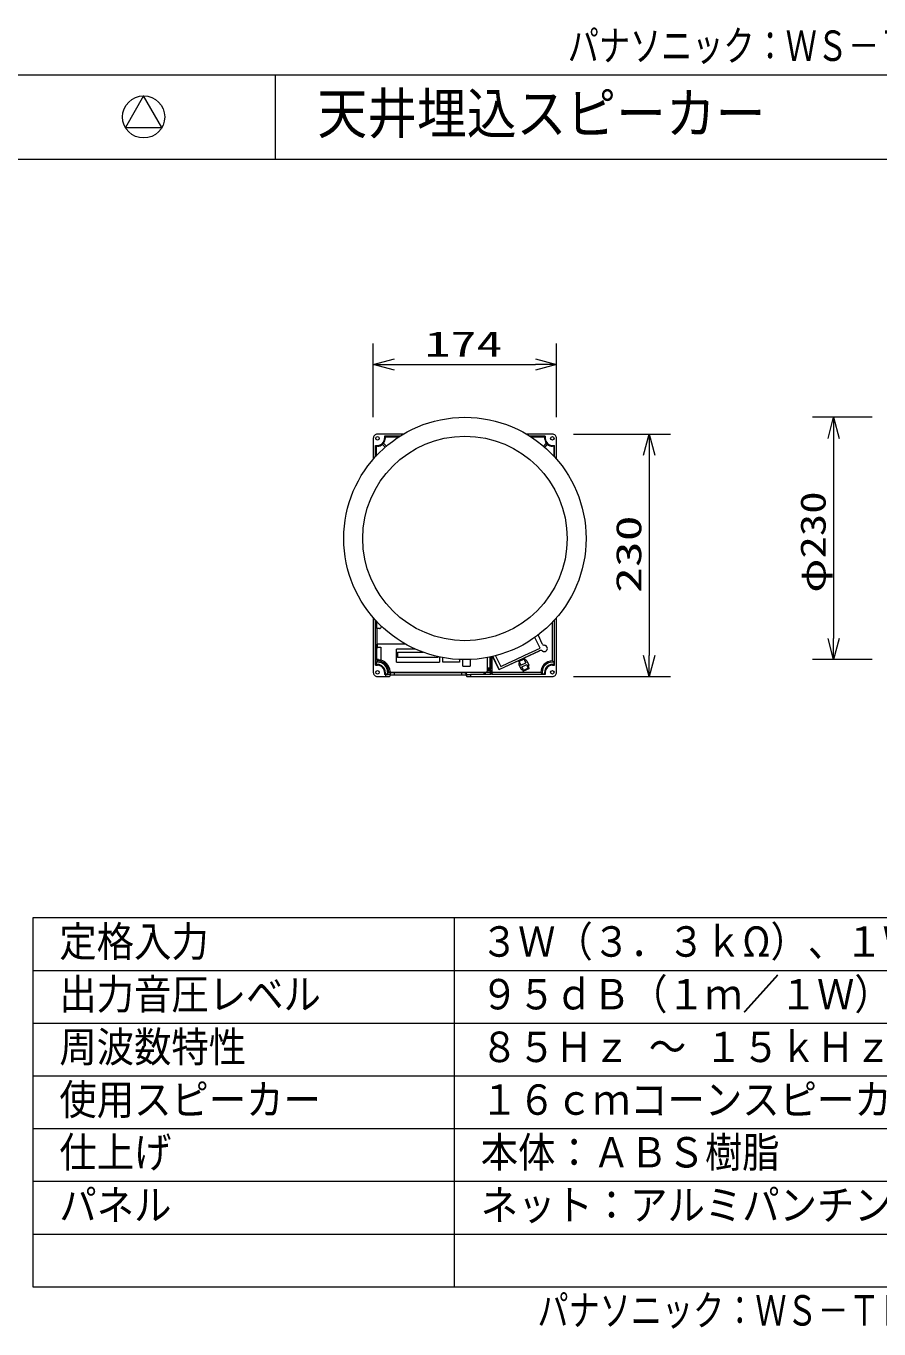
# Model space of a CAD drawing. Units: millimetres on the paper. Extents: x -401 to 401, y -280 to 280.
# Drawn here: x -127.7 to -46.7, y 1 to 124.6 of the extents above; entities that cross this region are included whole.
import ezdxf
from ezdxf.enums import TextEntityAlignment as Align

# ---------------------------------------------------------------- set-up
doc = ezdxf.new("R2010")
doc.units = ezdxf.units.MM
for name, color, linetype, lineweight in [('0-1_WAKU', 4, 'Continuous', 9), ('0-3_WAKU-M', 7, 'Continuous', 9), ('0-4_(J)SP', 7, 'Continuous', 9), ('0-5_GAIKEI', 4, 'Continuous', 9), ('0-6_SUNPO', 7, 'Continuous', 9), ('0-7_MOJI1', 7, 'Continuous', 9)]:
    doc.layers.add(name, color=color, linetype=linetype, lineweight=lineweight)
doc.layers.add('0-8_相当品', color=4, linetype='Continuous')
doc.styles.add('ＭＳ ゴシック', font='')
doc.styles.get('ＭＳ ゴシック').set_extended_font_data('MS Gothic')

# ---------------------------------------------------------------- blocks, each defined once
blk = doc.blocks.new('_OPEN30')
at = {"layer": '0-6_SUNPO'}
blk.add_line((0, 0), (-1, 0), dxfattribs=at)
blk.add_lwpolyline([(-1, 0.2679), (0, 0), (-1, -0.2679)], dxfattribs=at)

msp = doc.modelspace()

# ---------------------------------------------------------------- linework, layer by layer
at = {"layer": '0-1_WAKU', "color": 3}
for p, q in [((-127, 40), (-127, 5)), ((-2, 40), (-127, 40)), ((-87, 5), (-87, 40)), ((-127, 5), (-2, 5))]:
    msp.add_line(p, q, dxfattribs=at)
at = {"layer": '0-1_WAKU'}
for p, q in [((-127, 35), (-2, 35)), ((-127, 30), (-2, 30)), ((-127, 25), (-2, 25)), ((-127, 20), (-2, 20)), ((-127, 15), (-2, 15)), ((-127, 10), (-2, 10))]:
    msp.add_line(p, q, dxfattribs=at)
at = {"layer": '0-3_WAKU-M'}
for p, q in [((-387, 120), (387, 120)), ((-104, 120), (-104, 112)), ((-387, 112), (387, 112))]:
    msp.add_line(p, q, dxfattribs=at)
at = {"layer": '0-4_(J)SP'}
msp.add_lwpolyline([(-116.5, 118), (-118.232, 115), (-114.768, 115)], close=True, dxfattribs=at)
msp.add_circle((-116.5, 116), 2, dxfattribs=at)
at = {"layer": '0-5_GAIKEI', "color": 7}
for p, q in [((-94.7, 85.501), (-94.7, 83.521)), ((-91.851, 85.9), (-94.301, 85.9)), ((-77.699, 85.9), (-80.149, 85.9)), ((-77.3, 83.521), (-77.3, 85.501)), ((-94.7, 68.479), (-94.7, 63.299)), ((-77.3, 63.299), (-77.3, 68.479)), ((-94.301, 62.9), (-93.54, 62.9)), ((-93.107, 63.019), (-93.14, 62.921)), ((-86.293, 63.04), (-92.707, 63.04)), ((-85.893, 63.019), (-85.86, 62.921)), ((-85.46, 62.9), (-77.699, 62.9))]:
    msp.add_line(p, q, dxfattribs=at)
at = {"layer": '0-5_GAIKEI'}
for p, q in [((-93.625, 85.7), (-93.56, 85.635)), ((-92.178, 85.7), (-93.625, 85.7)), ((-93.625, 85.7), (-93.625, 85.5)), ((-93.625, 85.5), (-93.56, 85.5)), ((-93.56, 85.635), (-92.278, 85.635)), ((-93.56, 85.635), (-93.56, 85.5)), ((-78.375, 85.7), (-79.822, 85.7)), ((-79.722, 85.635), (-78.44, 85.635)), ((-78.375, 85.7), (-78.44, 85.635)), ((-78.44, 85.635), (-78.44, 85.5)), ((-94.5, 84.825), (-94.435, 84.76)), ((-94.5, 83.746), (-94.5, 84.825)), ((-94.435, 84.76), (-94.435, 83.816)), ((-94.3, 84.76), (-94.435, 84.76)), ((-93.837, 84.924), (-93.844, 84.939)), ((-93.566, 84.661), (-93.844, 84.939)), ((-93.57, 84.657), (-93.837, 84.924)), ((-93.724, 85.037), (-93.739, 85.044)), ((-93.453, 84.758), (-93.739, 85.044)), ((-93.724, 85.037), (-93.449, 84.762)), ((-78.276, 85.037), (-78.551, 84.762)), ((-78.43, 84.657), (-78.163, 84.924)), ((-77.7, 84.825), (-77.5, 84.825)), ((-77.7, 84.825), (-77.7, 84.76)), ((-77.565, 84.76), (-77.565, 83.816)), ((-77.5, 83.746), (-77.5, 84.825)), ((-94.5, 63.975), (-94.5, 68.254)), ((-94.371, 67.6), (-94.371, 68.115)), ((-77.68, 64.38), (-77.68, 68.061)), ((-77.5, 63.975), (-77.5, 68.254)), ((-94.371, 67.6), (-94.36, 67.6)), ((-94.36, 67.45), (-94.36, 67.6)), ((-94.1, 67.45), (-94.36, 67.45)), ((-94.32, 65.95), (-94.32, 67.45)), ((-93.95, 67.691), (-93.95, 67.6)), ((-79.062, 66.828), (-78.694, 66.039)), ((-79.059, 66.831), (-78.69, 66.039)), ((-94.32, 65.95), (-94.43, 65.913)), ((-94.43, 65.913), (-94.351, 65.914)), ((-94.43, 65.913), (-94.43, 65.837)), ((-94.43, 65.837), (-94.351, 65.836)), ((-94.32, 65.8), (-94.43, 65.837)), ((-94.371, 64.597), (-94.371, 65.603)), ((-94.36, 65.603), (-94.36, 65.75)), ((-94.3, 65.75), (-94.36, 65.75)), ((-94.3, 65.95), (-94.335, 65.915)), ((-94.335, 65.915), (-94.335, 65.835)), ((-94.3, 65.8), (-94.335, 65.835)), ((-94.3, 65.95), (-94.32, 65.95)), ((-94.32, 65.8), (-94.3, 65.8)), ((-94.32, 65.75), (-94.32, 65.8)), ((-94.3, 65.603), (-94.3, 66)), ((-94.3, 66), (-91.679, 66)), ((-94.3, 65.7), (-93.98, 65.7)), ((-93.98, 65.7), (-93.98, 64.457)), ((-79.606, 65.245), (-78.871, 65.587)), ((-78.935, 65.723), (-79.352, 66.617)), ((-78.871, 65.587), (-78.935, 65.723)), ((-78.69, 66.039), (-78.694, 66.039)), ((-78.447, 65.867), (-78.449, 65.867)), ((-94.36, 64.45), (-94.36, 64.597)), ((-94.1, 64.45), (-94.36, 64.45)), ((-94.32, 64.38), (-94.32, 64.45)), ((-94.3, 64.38), (-94.3, 64.265)), ((-92.5, 64.25), (-92.5, 65.5)), ((-90.69, 65.5), (-92.5, 65.5)), ((-92.4, 65.2), (-89.951, 65.2)), ((-92.4, 65.2), (-92.4, 64.7)), ((-88.55, 64.7), (-92.4, 64.7)), ((-88.55, 64.7), (-88.55, 64.786)), ((-88.4, 64.753), (-88.4, 64.25)), ((-88.1, 64.25), (-88.1, 64.693)), ((-86.5, 64.511), (-86.5, 64.25)), ((-86.2, 63.875), (-86.2, 64.502)), ((-85.5, 64.511), (-85.5, 63.875)), ((-83.9, 64.693), (-83.9, 63.4)), ((-83.603, 64.668), (-83.611, 64.66)), ((-83.611, 64.65), (-83.611, 64.66)), ((-83.611, 64.65), (-83.609, 64.648)), ((-83.608, 63.883), (-83.608, 64.617)), ((-83.603, 64.726), (-83.603, 64.668)), ((-83.6, 64.7), (-83.6, 64.753)), ((-83.46, 64.784), (-83.46, 63.1)), ((-83.4, 63.28), (-83.4, 64.798)), ((-83.367, 64.805), (-82.823, 63.639)), ((-83.357, 64.808), (-82.818, 63.653)), ((-83.085, 64.875), (-82.669, 63.982)), ((-82.691, 63.591), (-78.936, 65.342)), ((-82.686, 63.605), (-78.946, 65.349)), ((-81.871, 64.188), (-81.169, 64.516)), ((-81.169, 64.516), (-81.033, 64.579)), ((-81.033, 64.579), (-80.444, 64.854)), ((-80.905, 64.364), (-80.361, 64.617)), ((-80.905, 64.364), (-80.838, 64.339)), ((-80.905, 64.364), (-80.825, 64.192)), ((-80.775, 64.204), (-80.838, 64.339)), ((-80.444, 64.854), (-80.308, 64.917)), ((-80.361, 64.617), (-80.385, 64.551)), ((-80.361, 64.617), (-80.281, 64.445)), ((-80.308, 64.917), (-79.606, 65.245)), ((-80.305, 64.423), (-80.281, 64.445)), ((-80.305, 64.423), (-80.206, 64.21)), ((-80.272, 64.45), (-80.281, 64.445)), ((-80.139, 64.402), (-79.94, 63.975)), ((-78.946, 65.349), (-78.936, 65.342)), ((-78.647, 65.323), (-78.642, 65.319)), ((-77.68, 64.38), (-77.7, 64.38)), ((-77.68, 64.38), (-77.565, 64.265)), ((-94.5, 63.975), (-94.435, 64.04)), ((-94.5, 63.975), (-94.3, 63.975)), ((-94.435, 64.265), (-94.435, 64.04)), ((-94.3, 64.265), (-94.435, 64.265)), ((-94.3, 64.04), (-94.435, 64.04)), ((-94.3, 63.975), (-94.3, 64.04)), ((-93.625, 63.3), (-93.56, 63.3)), ((-93.625, 63.3), (-93.625, 63.1)), ((-93.625, 63.1), (-93.56, 63.165)), ((-93.54, 63.1), (-93.625, 63.1)), ((-93.56, 63.3), (-93.56, 63.165)), ((-93.56, 63.165), (-93.335, 63.165)), ((-93.54, 63.1), (-93.54, 62.9)), ((-93.335, 63.3), (-93.335, 63.165)), ((-93.22, 63.3), (-93.335, 63.3)), ((-93.335, 63.165), (-93.22, 63.28)), ((-93.22, 63.3), (-93.22, 63.28)), ((-84.2, 63.28), (-93.22, 63.28)), ((-93.107, 63.22), (-93.14, 63.121)), ((-93.14, 63.121), (-93.14, 62.921)), ((-93.107, 63.22), (-93.107, 63.019)), ((-93.004, 63.3), (-84, 63.3)), ((-92.707, 63.24), (-92.707, 63.04)), ((-86.293, 63.24), (-92.707, 63.24)), ((-92.5, 64.25), (-88.4, 64.25)), ((-86.5, 64.25), (-88.1, 64.25)), ((-86.293, 63.04), (-86.293, 63.24)), ((-86.2, 63.875), (-85.5, 63.875)), ((-85.94, 63.875), (-85.94, 63.86)), ((-85.76, 63.86), (-85.94, 63.86)), ((-85.76, 63.86), (-85.76, 63.875)), ((-85.46, 63.1), (-85.46, 62.9)), ((-83.54, 63.1), (-85.46, 63.1)), ((-84.2, 63.3), (-84.165, 63.265)), ((-84.2, 63.3), (-84.2, 63.28)), ((-84.2, 63.28), (-84.163, 63.17)), ((-84.165, 63.265), (-84.085, 63.265)), ((-84.163, 63.17), (-84.164, 63.249)), ((-84.087, 63.17), (-84.163, 63.17)), ((-84.05, 63.28), (-84.087, 63.17)), ((-84.087, 63.17), (-84.086, 63.249)), ((-84.05, 63.3), (-84.085, 63.265)), ((-84.05, 63.28), (-84.05, 63.3)), ((-83.6, 63.28), (-84.05, 63.28)), ((-83.7, 63.7), (-83.9, 63.7)), ((-83.9, 63.65), (-83.842, 63.592)), ((-83.9, 63.65), (-83.6, 63.65)), ((-83.842, 63.508), (-83.9, 63.45)), ((-83.6, 63.45), (-83.9, 63.45)), ((-83.842, 63.508), (-83.842, 63.592)), ((-83.742, 63.59), (-83.824, 63.591)), ((-83.742, 63.51), (-83.824, 63.509)), ((-83.54, 63.51), (-83.742, 63.51)), ((-83.611, 63.85), (-83.609, 63.852)), ((-83.611, 63.84), (-83.611, 63.85)), ((-83.603, 63.832), (-83.611, 63.84)), ((-83.603, 63.832), (-83.603, 63.774)), ((-83.6, 63.65), (-83.6, 63.8)), ((-83.6, 63.65), (-83.54, 63.59)), ((-83.54, 63.1), (-83.6, 63.28)), ((-83.54, 63.1), (-83.54, 63.51)), ((-78.375, 63.1), (-83.46, 63.1)), ((-82.818, 63.653), (-82.823, 63.639)), ((-82.686, 63.605), (-82.691, 63.591)), ((-82.669, 63.982), (-82.605, 63.846)), ((-82.605, 63.846), (-81.871, 64.188)), ((-80.883, 64.055), (-80.684, 63.628)), ((-80.792, 64.196), (-80.692, 63.983)), ((-80.688, 63.985), (-80.775, 64.204)), ((-80.692, 63.983), (-80.688, 63.985)), ((-80.616, 63.82), (-80.612, 63.822)), ((-80.616, 63.82), (-80.517, 63.607)), ((-80.612, 63.822), (-80.135, 64.044)), ((-80.612, 63.822), (-80.5, 63.614)), ((-80.541, 63.584), (-80.551, 63.579)), ((-80.517, 63.607), (-80.541, 63.584)), ((-80.541, 63.584), (-80.461, 63.412)), ((-80.437, 63.478), (-80.5, 63.614)), ((-80.461, 63.412), (-80.437, 63.478)), ((-79.984, 63.69), (-80.437, 63.478)), ((-80.206, 64.21), (-80.211, 64.207)), ((-80.13, 64.046), (-80.135, 64.044)), ((-80.135, 64.044), (-80.047, 63.826)), ((-80.13, 64.046), (-80.031, 63.833)), ((-79.984, 63.69), (-80.047, 63.826)), ((-79.988, 63.842), (-79.998, 63.837)), ((-78.665, 63.165), (-78.78, 63.28)), ((-78.665, 63.3), (-78.665, 63.165)), ((-78.665, 63.165), (-78.44, 63.165)), ((-78.44, 63.3), (-78.44, 63.165)), ((-78.375, 63.1), (-78.44, 63.165)), ((-78.375, 63.3), (-78.375, 63.1)), ((-77.565, 64.265), (-77.7, 64.265)), ((-77.565, 64.04), (-77.7, 64.04)), ((-77.7, 63.975), (-77.5, 63.975)), ((-77.565, 64.265), (-77.565, 64.04)), ((-77.5, 63.975), (-77.565, 64.04))]:
    msp.add_line(p, q, dxfattribs=at)
for points in [[(-78.375, 85.7), (-78.375, 85.5), (-78.44, 85.5)], [(-94.5, 84.825), (-94.3, 84.825), (-94.3, 84.76)], [(-78.276, 85.037), (-78.261, 85.044), (-78.547, 84.758)], [(-78.163, 84.924), (-78.156, 84.939), (-78.434, 84.661)], [(-77.5, 84.825), (-77.565, 84.76), (-77.7, 84.76)], [(-94.3, 64.38), (-94.32, 64.38), (-94.435, 64.265)], [(-83.54, 64.766), (-83.54, 63.59), (-83.742, 63.59)], [(-80.322, 64.415), (-80.385, 64.551), (-80.838, 64.339)], [(-80.688, 63.985), (-80.211, 64.207), (-80.322, 64.415)], [(-85.893, 63.019), (-85.893, 63.22), (-85.86, 63.121), (-85.86, 62.921)], [(-83.54, 63.51), (-83.6, 63.45), (-83.6, 63.28)], [(-78.78, 63.3), (-78.78, 63.28), (-83.4, 63.28), (-83.46, 63.1)], [(-80.792, 64.196), (-80.825, 64.192), (-80.834, 64.187)], [(-80.461, 63.412), (-79.918, 63.666), (-79.984, 63.69)], [(-80.031, 63.833), (-79.998, 63.837), (-79.918, 63.666)]]:
    msp.add_lwpolyline(points, dxfattribs=at)
at = {"layer": '0-5_GAIKEI', "color": 7}
for radius in [11.5, 9.7]:
    msp.add_circle((-86, 76), radius, dxfattribs=at)
at = {"layer": '0-5_GAIKEI'}
for centre, radius in [((-94.3, 85.5), 0.172), ((-77.7, 85.5), 0.172), ((-94.336, 65.916), 0.0015), ((-94.336, 65.834), 0.0015), ((-94.3, 63.3), 0.172), ((-84.166, 63.264), 0.0015), ((-84.084, 63.264), 0.0015), ((-83.841, 63.593), 0.0016), ((-83.841, 63.507), 0.0016), ((-77.7, 63.3), 0.172)]:
    msp.add_circle(centre, radius, dxfattribs=at)
at = {"layer": '0-5_GAIKEI', "color": 7}
for centre, start, end in [((-94.301, 85.501), 89.96455, 180.03545), ((-77.699, 85.501), 359.96455, 90.03545), ((-94.301, 63.299), 179.96455, 270.03545), ((-77.699, 63.299), 269.96455, 0.03545)]:
    msp.add_arc(centre, 0.399, start, end, dxfattribs=at)
at = {"layer": '0-5_GAIKEI'}
for centre, radius, start, end in [((-94.3, 85.5), 0.675, 270, 0), ((-94.3, 85.5), 0.74, 321.21033, 0), ((-77.7, 85.5), 0.74, 180, 218.78967), ((-77.7, 85.5), 0.675, 180, 270), ((-94.3, 85.5), 0.74, 270, 308.78968), ((-94.3, 85.5), 0.723, 309.08073, 320.91927), ((-77.7, 85.5), 0.723, 219.08073, 230.91927), ((-77.7, 85.5), 0.74, 231.21032, 270), ((-94.1, 67.6), 0.15, 270, 318.18941), ((-94.1, 67.6), 0.15, 323.13045, 0), ((-94.366, 66.498), 0.584, 271.45386, 272.31735), ((-94.366, 65.252), 0.584, 87.68265, 88.54614), ((-94.348, 66.058), 0.144, 272.13262, 274.33835), ((-94.348, 65.692), 0.144, 85.66165, 87.86738), ((-94.339, 65.937), 0.0224, 274.32741, 278.13907), ((-94.339, 65.813), 0.0224, 81.86093, 85.67259), ((-78.422, 66.166), 0.3, 205.0034, 264.9974), ((-78.418, 66.166), 0.3, 205.00338, 264.61167), ((-78.475, 65.568), 0.3, 236.2086, 84.60925), ((-94.2, 64.596), 0.1, 180, 265.58901), ((-94.3, 63.3), 1.08, 0, 90.00003), ((-94.3, 63.3), 1.2, 4.40069, 85.58821), ((-94.1, 64.6), 0.15, 270, 298.88413), ((-83.7, 64.7), 0.1, 0, 30.21944), ((-84.117, 64.617), 0.51, 359.96038, 3.4568), ((-80.229, 64.359), 0.1, 24.99604, 115.00395), ((-78.819, 65.076), 0.301, 55.02282, 114.96984), ((-78.809, 65.069), 0.301, 56.18662, 114.97045), ((-77.7, 63.3), 1.08, 90, 180), ((-94.3, 63.3), 0.965, 0, 90.00003), ((-94.3, 63.3), 0.74, 0, 90), ((-94.3, 63.3), 0.675, 0, 90), ((-93.004, 63.4), 0.1, 184.54417, 270), ((-84.187, 63.261), 0.0224, 4.32741, 8.13907), ((-84.748, 63.234), 0.584, 1.45386, 2.31735), ((-84.308, 63.252), 0.144, 2.13262, 4.33835), ((-83.942, 63.252), 0.144, 175.66165, 177.86738), ((-83.502, 63.234), 0.584, 177.68265, 178.54614), ((-84.063, 63.261), 0.0224, 171.86093, 175.67259), ((-84, 63.4), 0.1, 270, 0), ((-83.839, 63.603), 0.012, 258.02123, 270), ((-83.839, 63.497), 0.012, 90, 101.97877), ((-83.828, 63.748), 0.157, 265.79355, 267.94129), ((-83.828, 63.352), 0.157, 92.05871, 94.20645), ((-83.809, 64.227), 0.636, 267.76129, 268.60358), ((-83.809, 62.873), 0.636, 91.39642, 92.23871), ((-83.7, 63.8), 0.1, 270, 0), ((-84.117, 63.883), 0.51, 356.5432, 0.03962), ((-82.733, 63.681), 0.0998, 204.96452, 295.03548), ((-82.728, 63.695), 0.0998, 204.96452, 295.03548), ((-80.792, 64.097), 0.1, 114.99604, 205.00395), ((-80.593, 63.67), 0.1, 204.99605, 295.00396), ((-80.03, 63.932), 0.1, 294.99604, 25.00395), ((-77.7, 63.3), 0.965, 90, 180), ((-77.7, 63.3), 0.74, 90, 180), ((-77.7, 63.3), 0.675, 90, 180)]:
    msp.add_arc(centre, radius, start, end, dxfattribs=at)
for centre, start_param, end_param in [((-93.54, 63.121), 4.7123975, 6.2657299), ((-92.707, 63.219), 1.5708054, 3.1241378), ((-86.293, 63.219), 0.0174548, 1.5707873), ((-85.46, 63.121), 3.1590481, 4.7123805)]:
    msp.add_ellipse(centre, major_axis=(0.4, 0), ratio=0.052408, start_param=start_param, end_param=end_param, dxfattribs=at)
at = {"layer": '0-5_GAIKEI', "color": 7}
for centre, start_param, end_param in [((-93.54, 62.921), 4.7123981, 6.2657305), ((-92.707, 63.019), 1.5708048, 3.1241372), ((-86.293, 63.019), 0.0174554, 1.5707878), ((-85.46, 62.921), 3.1590475, 4.7123799)]:
    msp.add_ellipse(centre, major_axis=(0.4, 0), ratio=0.052408, start_param=start_param, end_param=end_param, dxfattribs=at)
at = {"layer": '0-6_SUNPO'}
for p, q in [((-94.7, 87.501), (-94.7, 94.5)), ((-77.3, 87.501), (-77.3, 94.5)), ((-92.7, 92.5), (-79.3, 92.5)), ((-47.35, 87.5), (-53, 87.5)), ((-75.699, 85.9), (-66.5, 85.9)), ((-51, 85.5), (-51, 66.5)), ((-68.5, 83.9), (-68.5, 64.9)), ((-47.35, 64.5), (-53, 64.5)), ((-75.699, 62.9), (-66.5, 62.9))]:
    msp.add_line(p, q, dxfattribs=at)

# ---------------------------------------------------------------- block references
at = {"layer": '0-6_SUNPO', "xscale": 2, "yscale": 2}
for p, rotation in [((-94.7, 92.5), 180), ((-51, 87.5), 90), ((-68.5, 85.9), 90), ((-51, 64.5), 270), ((-68.5, 62.9), 270)]:
    msp.add_blockref('_OPEN30', p, dxfattribs=dict(at, rotation=rotation))
msp.add_blockref('_OPEN30', (-77.3, 92.5), dxfattribs=at)

# ---------------------------------------------------------------- texts
at = {"layer": '0-6_SUNPO', "style": 'ＭＳ ゴシック', "width": 1.5}
msp.add_text('174', height=2.405, dxfattribs=at).set_placement((-89.81, 92.537), align=Align.BOTTOM_LEFT)
at = {"layer": '0-6_SUNPO', "style": 'ＭＳ ゴシック'}
for s, width, p in [('φ230', 1.3, (-51.037, 70.857)), ('230', 1.5, (-68.537, 70.829))]:
    msp.add_text(s, height=2.405, rotation=90, dxfattribs=dict(at, width=width)).set_placement(p, align=Align.BOTTOM_LEFT)
at = {"layer": '0-7_MOJI1', "style": 'ＭＳ ゴシック', "width": 0.9}
for s, height, p in [('天井埋込スピーカー', 3.849, (-100, 113.26)), ('定格入力', 2.889, (-124.5, 35.445)), ('３Ｗ（３．３ｋΩ）、１Ｗ（１０ｋΩ）', 2.889, (-84.5, 35.445)), ('出力音圧レベル', 2.889, (-124.5, 30.445)), ('９５ｄＢ（１ｍ／１Ｗ）', 2.889, (-84.5, 30.445)), ('８５Ｈｚ ～ １５ｋＨｚ（－２０ｄＢ）', 2.889, (-84.5, 25.445)), ('周波数特性', 2.889, (-124.5, 25.445)), ('使用スピーカー', 2.889, (-124.5, 20.445)), ('１６ｃｍコーンスピーカー', 2.889, (-84.5, 20.445)), ('仕上げ', 2.889, (-124.5, 15.445)), ('本体：ＡＢＳ樹脂', 2.889, (-84.5, 15.445)), ('パネル', 2.889, (-124.5, 10.445)), ('ネット：アルミパンチング、枠：ＡＢＳ樹脂', 2.889, (-84.5, 10.445))]:
    msp.add_text(s, height=height, dxfattribs=at).set_placement(p, align=Align.BOTTOM_LEFT)
at = {"layer": '0-8_相当品', "style": 'ＭＳ ゴシック', "width": 0.75}
for s, p in [('パナソニック：ＷＳ－ＴＮ１１＋ＷＳ－ＴＰ１２\u3000相当品', (-76.24, 120.445)), ('パナソニック：ＷＳ－ＴＮ６３０＋ＷＳ－６５３０\u3000相当品', (-79.12, 0.445))]:
    msp.add_text(s, height=2.889, dxfattribs=at).set_placement(p, align=Align.BOTTOM_LEFT)

doc.saveas('drawing.dxf')
